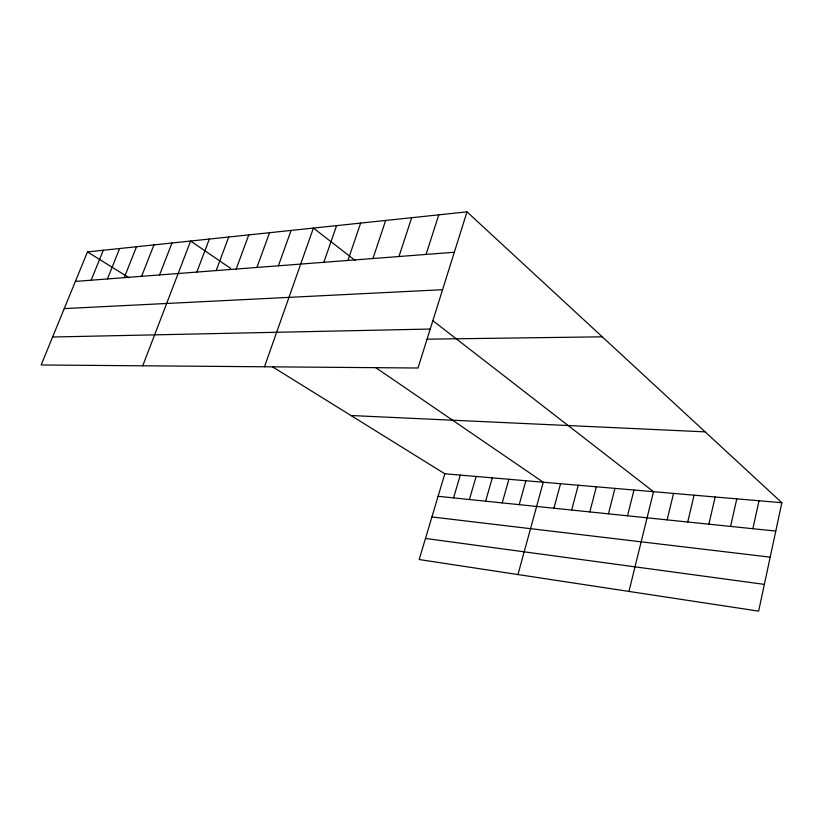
<?xml version="1.0" encoding="UTF-8"?>
<svg xmlns="http://www.w3.org/2000/svg" width="823" height="823" viewBox="0 0 823 823"><rect width="100%" height="100%" fill="white"/><g stroke="black" fill="none" stroke-linecap="round" stroke-linejoin="round"><path stroke-width="1.23" d="M467.001 211.861L418.002 368.015L41.15 364.98L87.464 251.92L467.001 211.861L781.85 502.719L758.631 611.139L419.174 559.537L444.821 473.781L272.68 366.914M752.87 528.705L759.022 500.765M730.577 526.411L736.791 498.851M708.881 524.179L715.156 496.999M687.74 521.998L694.067 495.189M667.144 519.879L673.533 493.419M628.947 591.428L653.513 491.701L432.867 320.672M627.517 515.795L633.988 490.024M608.434 513.83L614.946 488.389M589.824 511.916L596.366 486.794M571.656 510.044L578.24 485.241M553.93 508.213L560.545 483.718M517.955 574.557L543.262 482.227L375.885 367.747M519.21 504.643L525.866 480.735M502.215 502.894L508.892 479.284M485.621 501.186L492.308 477.854M469.408 499.51L476.116 476.466M453.566 497.884L460.283 475.108M426.067 254.43L438.782 214.834M398.96 256.519L411.695 217.694M372.932 258.515L385.668 220.441M347.923 260.449L360.659 223.084M323.861 262.29L336.586 225.625M264.471 366.78L313.409 228.074L355.094 260.377M278.4 265.798L291.085 230.43M256.91 267.444L269.553 232.703M236.17 269.039L248.783 234.894M216.161 270.582L228.722 237.003M196.831 272.074L209.351 239.051M142.739 365.803L190.627 241.026L230.625 268.391M159.569 274.933L171.976 243.001M141.597 276.322L153.952 244.904M124.232 277.66L136.515 246.746M107.412 278.946L119.633 248.525M91.147 280.201L103.297 250.243M75.387 281.415L454.317 252.26M64.245 308.594L442.568 289.696M52.61 337.008L430.223 329.046M427.209 339.179L602.251 336.813M350.989 415.522L705.146 431.859M444.821 473.781L781.85 502.719M438.083 496.29L775.78 531.072M431.91 516.947L770.194 557.15M425.481 538.448L764.361 584.371M87.464 251.92L129.098 277.762"/></g></svg>
